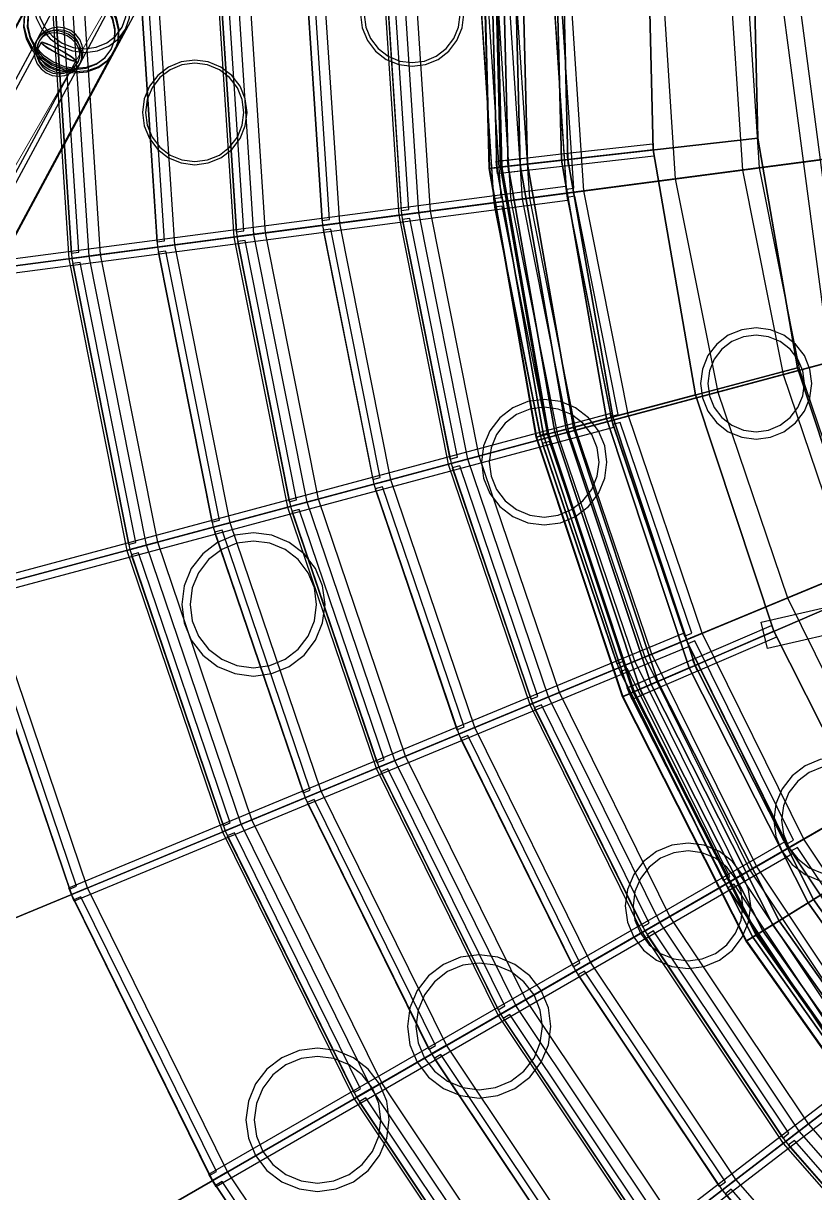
# Model space of a CAD drawing. Header units: millimetres. Extents: x -52000 to 54854, y -52000 to 53750.
# Drawn here: x -23800 to -15611, y -12737 to -635 of the extents above; entities that cross this region are included whole.
import ezdxf

# ---------------------------------------------------------------- set-up
doc = ezdxf.new("R2010")
doc.units = ezdxf.units.MM
for name, color, linetype, lineweight in [('D-BMK-AXIS', 7, 'Continuous', 13), ('D-STR-DECK', 7, 'Continuous', 25), ('D-STR-STRC', 7, 'Continuous', 25)]:
    doc.layers.add(name, color=color, linetype=linetype, lineweight=lineweight)

msp = doc.modelspace()

# ---------------------------------------------------------------- linework, layer by layer
at = {"layer": 'D-BMK-AXIS'}
msp.add_lwpolyline([(0, 39259.8), (-34000, -19629.9), (34000, -19629.9)], close=True, dxfattribs=at)
at = {"layer": 'D-STR-DECK'}
for points in [[(-18931.1, 678), (-19051, 682.3), (-18979.7, -2136.5), (-18860.5, -2123.1)], [(-19051, 682.3), (-18971.5, 679.5), (-18900.6, -2127.6), (-18979.7, -2136.5)], [(-18971.5, 679.5), (-19047.9, 682.2), (-18976.7, -2136.1), (-18900.6, -2127.6)], [(-19047.9, 682.2), (-18728.2, 670.8), (-18658.7, -2100.3), (-18976.7, -2136.1)], [(-18651.7, 668), (-18971.5, 679.5), (-18900.6, -2127.6), (-18582.6, -2091.8)], [(-18971.5, 679.5), (-18851.5, 675.2), (-18781.4, -2114.2), (-18900.6, -2127.6)], [(-18851.5, 675.2), (-18931.1, 678), (-18860.5, -2123.1), (-18781.4, -2114.2)], [(-18297.8, 655.3), (-18917.4, 677.5), (-18846.8, -2121.5), (-18230.7, -2052.2)], [(-18917.4, 677.5), (-18851.5, 675.2), (-18781.4, -2114.2), (-18846.8, -2121.5)], [(-18851.5, 675.2), (-18231.9, 653), (-18165.3, -2044.8), (-18781.4, -2114.2)], [(-18728.2, 670.8), (-18651.7, 668), (-18582.6, -2091.8), (-18658.7, -2100.3)], [(-16253.2, 582.1), (-18651.7, 668), (-18582.6, -2091.8), (-16197.7, -1823.3)], [(-18651.7, 668), (-18651.7, 668), (-18582.6, -2091.8), (-18582.6, -2091.8)], [(-18231.9, 653), (-18297.8, 655.3), (-18230.7, -2052.2), (-18165.3, -2044.8)], [(-18231.9, 653), (-17344.5, 621.2), (-17282.8, -1945.5), (-18165.3, -2044.8)], [(-18231.9, 653), (-18231.9, 653), (-18165.3, -2044.8), (-18165.3, -2044.8)], [(-17344.5, 621.2), (-17344.5, 621.2), (-17282.8, -1945.5), (-17282.8, -1945.5)], [(-16253.2, 582.1), (-16253.2, 582.1), (-16197.7, -1823.3), (-16197.7, -1823.3)], [(-6000, 0), (-28900, 0), (-28652.8, -3772.2), (-5948.7, -783.2)], [(-23200, 0), (-23530, 0), (-23328.7, -3071.3), (-23001.5, -3028.2)], [(-6000, 0), (-23500, 0), (-23299, -3067.4), (-5948.7, -783.2)], [(-23320, 0), (-23500, 0), (-23299, -3067.4), (-23120.5, -3043.9)], [(-22424.7, 0), (-22604.7, 0), (-22411.4, -2950.5), (-22232.9, -2927)], [(-21478.4, 0), (-21808.4, 0), (-21621.8, -2846.6), (-21294.6, -2803.5)], [(-6000, 0), (-21778.4, 0), (-21592, -2842.6), (-5948.7, -783.2)], [(-21598.4, 0), (-21778.4, 0), (-21592, -2842.6), (-21413.6, -2819.2)], [(-20703.1, 0), (-20883.1, 0), (-20704.5, -2725.8), (-20526, -2702.3)], [(-19756.7, 0), (-20086.7, 0), (-19914.9, -2621.8), (-19587.7, -2578.8)], [(-6000, 0), (-20056.7, 0), (-19885.1, -2617.9), (-5948.7, -783.2)], [(-19876.7, 0), (-20056.7, 0), (-19885.1, -2617.9), (-19706.7, -2594.4)], [(-18912.6, 0), (-19092.6, 0), (-18929.3, -2492.1), (-18750.8, -2468.6)], [(-18720, 0), (-18800, 0), (-18639.2, -2453.9), (-18559.8, -2443.5)], [(-5000, 0), (-18800, 0), (-18639.2, -2453.9), (-4957.2, -652.6)], [(-18155.1, 0), (-18335.1, 0), (-18178.2, -2393.2), (-17999.8, -2369.7)], [(-5000, 0), (-17200, 0), (-17052.9, -2245.1), (-4957.2, -652.6)], [(-16320, 0), (-16500, 0), (-16358.8, -2153.7), (-16180.4, -2130.2)], [(-15820, 0), (-16000, 0), (-15454.8, -4141.1), (-15280.9, -4094.5)], [(-6000, 0), (-16000, 0), (-15454.8, -4141.1), (-5795.6, -1552.9)], [(-23419.9, -55.2), (-23499.9, -55.4), (-23306.1, -3012.5), (-23226.8, -3002.2)], [(-22524.7, -53.1), (-22604.7, -53.3), (-22418.3, -2897.7), (-22338.9, -2887.4)], [(-21698.3, -51.1), (-21778.3, -51.3), (-21598.7, -2791.8), (-21519.3, -2781.5)], [(-20803.1, -49), (-20883.1, -49.2), (-20710.8, -2677), (-20631.5, -2666.7)], [(-19976.7, -47.1), (-20056.7, -47.3), (-19891.2, -2571.1), (-19811.9, -2560.8)], [(-19012.6, -44.8), (-19092.6, -45), (-18935.1, -2447.5), (-18855.7, -2437.2)], [(-18255, -43), (-18335, -43.2), (-18183.8, -2350.4), (-18104.5, -2340.1)], [(-4957.2, -652.6), (-18639.2, -2453.9), (-18159.4, -4865.8), (-4829.6, -1294.1)], [(-4957.2, -652.6), (-17052.9, -2245.1), (-16613.9, -4451.7), (-4829.6, -1294.1)], [(-5948.7, -783.2), (-28652.8, -3772.2), (-27915.3, -7479.9), (-5795.6, -1552.9)], [(-5948.7, -783.2), (-23299, -3067.4), (-22699.3, -6082.2), (-5795.6, -1552.9)], [(-5948.7, -783.2), (-21592, -2842.6), (-21036.3, -5636.7), (-5795.6, -1552.9)], [(-5948.7, -783.2), (-19885.1, -2617.9), (-19373.3, -5191.1), (-5795.6, -1552.9)], [(-4829.6, -1294.1), (-18159.4, -4865.8), (-17368.9, -7194.4), (-4619.4, -1913.4)], [(-4829.6, -1294.1), (-16613.9, -4451.7), (-15890.7, -6582.2), (-4619.4, -1913.4)], [(-5795.6, -1552.9), (-27915.3, -7479.9), (-26700.1, -11059.6), (-5543.3, -2296.1)], [(-5795.6, -1552.9), (-22699.3, -6082.2), (-21711.2, -8993.1), (-5543.3, -2296.1)], [(-5795.6, -1552.9), (-21036.3, -5636.7), (-20120.6, -8334.2), (-5543.3, -2296.1)], [(-5795.6, -1552.9), (-19373.3, -5191.1), (-18530, -7675.4), (-5543.3, -2296.1)], [(-16197.7, -1823.3), (-18582.6, -2091.8), (-18582.6, -2091.8), (-16197.7, -1823.3)], [(-16197.7, -1823.3), (-18582.6, -2091.8), (-18582.6, -2091.8), (-16197.7, -1823.3)], [(-16197.7, -1823.3), (-18582.6, -2091.8), (-18106.7, -4816.6), (-15787.3, -4199.6)], [(-18172.5, -1980.2), (-17290.1, -1880.9), (-17275.6, -2010.1), (-18158, -2109.4)], [(-4619.4, -1913.4), (-17368.9, -7194.4), (-16281.3, -9400), (-4330.1, -2500)], [(-16197.7, -1823.3), (-16197.7, -1823.3), (-15787.3, -4199.6), (-15787.3, -4199.6)], [(-4619.4, -1913.4), (-15890.7, -6582.2), (-14895.6, -8600), (-4330.1, -2500)], [(-18575.4, -2156.4), (-18893.4, -2192.2), (-18907.9, -2063), (-18589.9, -2027.2)], [(-18907.9, -2063), (-18788.7, -2049.6), (-18774.1, -2178.7), (-18893.4, -2192.2)], [(-18781.4, -2114.2), (-18165.3, -2044.8), (-18230.7, -2052.2), (-18846.8, -2121.5)], [(-18781.4, -2114.2), (-18165.3, -2044.8), (-18230.7, -2052.2), (-18846.8, -2121.5)], [(-18230.7, -2052.2), (-18846.8, -2121.5), (-18363.6, -4884.9), (-17764.5, -4725.5)], [(-18788.7, -2049.6), (-18172.5, -1980.2), (-18158, -2109.4), (-18774.1, -2178.7)], [(-18781.4, -2114.2), (-18165.3, -2044.8), (-17700.8, -4708.6), (-18300, -4868)], [(-18165.3, -2044.8), (-18230.7, -2052.2), (-17764.5, -4725.5), (-17700.8, -4708.6)], [(-18165.3, -2044.8), (-17282.8, -1945.5), (-17282.8, -1945.5), (-18165.3, -2044.8)], [(-18165.3, -2044.8), (-17282.8, -1945.5), (-17282.8, -1945.5), (-18165.3, -2044.8)], [(-18165.3, -2044.8), (-17282.8, -1945.5), (-16842.6, -4480.3), (-17700.8, -4708.6)], [(-18165.3, -2044.8), (-18165.3, -2044.8), (-17700.8, -4708.6), (-17700.8, -4708.6)], [(-17282.8, -1945.5), (-17282.8, -1945.5), (-16842.6, -4480.3), (-16842.6, -4480.3)], [(-18900.6, -2127.6), (-18781.4, -2114.2), (-18860.5, -2123.1), (-18979.7, -2136.5)], [(-18900.6, -2127.6), (-18781.4, -2114.2), (-18860.5, -2123.1), (-18979.7, -2136.5)], [(-18860.5, -2123.1), (-18979.7, -2136.5), (-18492.8, -4919.3), (-18376.9, -4888.4)], [(-18979.7, -2136.5), (-18900.6, -2127.6), (-18415.9, -4898.8), (-18492.8, -4919.3)], [(-18582.6, -2091.8), (-18900.6, -2127.6), (-18976.7, -2136.1), (-18658.7, -2100.3)], [(-18582.6, -2091.8), (-18900.6, -2127.6), (-18976.7, -2136.1), (-18658.7, -2100.3)], [(-18976.7, -2136.1), (-18658.7, -2100.3), (-18180.6, -4836.2), (-18489.9, -4918.5)], [(-18900.6, -2127.6), (-18976.7, -2136.1), (-18489.9, -4918.5), (-18415.9, -4898.8)], [(-18582.6, -2091.8), (-18900.6, -2127.6), (-18415.9, -4898.8), (-18106.7, -4816.6)], [(-18900.6, -2127.6), (-18781.4, -2114.2), (-18300, -4868), (-18415.9, -4898.8)], [(-18781.4, -2114.2), (-18860.5, -2123.1), (-18376.9, -4888.4), (-18300, -4868)], [(-18846.8, -2121.5), (-18781.4, -2114.2), (-18300, -4868), (-18363.6, -4884.9)], [(-18658.7, -2100.3), (-18582.6, -2091.8), (-18106.7, -4816.6), (-18180.6, -4836.2)], [(-18582.6, -2091.8), (-18582.6, -2091.8), (-18106.7, -4816.6), (-18106.7, -4816.6)], [(-16180.4, -2130.2), (-16358.8, -2153.7), (-15937.8, -4270.5), (-15763.9, -4223.9)], [(-5543.3, -2296.1), (-26700.1, -11059.6), (-25028.1, -14450), (-5196.2, -3000)], [(-5543.3, -2296.1), (-21711.2, -8993.1), (-20351.6, -11750), (-5196.2, -3000)], [(-5543.3, -2296.1), (-20120.6, -8334.2), (-18860.6, -10889.2), (-5196.2, -3000)], [(-5543.3, -2296.1), (-18530, -7675.4), (-17369.6, -10028.4), (-5196.2, -3000)], [(-18168.4, -2467.6), (-24996.1, -3366.4), (-25015.7, -3217.7), (-18188, -2318.9)], [(-17999.8, -2369.7), (-18178.2, -2393.2), (-17710.3, -4745.5), (-17536.5, -4698.9)], [(-18750.8, -2468.6), (-18929.3, -2492.1), (-18442, -4941.5), (-18268.2, -4894.9)], [(-18844.1, -2526.1), (-18923.3, -2536.7), (-18453.6, -4898.1), (-18376.3, -4877.5)], [(-18559.8, -2443.5), (-18639.2, -2453.9), (-18159.4, -4865.8), (-18082.1, -4845.1)], [(-18093.2, -2425.4), (-18172.5, -2436), (-17721.5, -4703.7), (-17644.1, -4683.2)], [(-4330.1, -2500), (-16281.3, -9400), (-14915, -11444.7), (-3966.8, -3043.8)], [(-19587.7, -2578.8), (-19914.9, -2621.8), (-19402.3, -5198.8), (-19083.5, -5113.4)], [(-19706.7, -2594.4), (-19885.1, -2617.9), (-19373.3, -5191.1), (-19199.4, -5144.5)], [(-19799.6, -2654.1), (-19878.9, -2664.8), (-19385.5, -5145.4), (-19308.2, -5124.9)], [(-20526, -2702.3), (-20704.5, -2725.8), (-20171.5, -5404.9), (-19997.7, -5358.4)], [(-20618.7, -2763.9), (-20698, -2774.6), (-20184.2, -5357.4), (-20106.9, -5336.9)], [(-21294.6, -2803.5), (-21621.8, -2846.6), (-21065.3, -5644.4), (-20746.5, -5559)], [(-21413.6, -2819.2), (-21592, -2842.6), (-21036.3, -5636.7), (-20862.4, -5590.1)], [(-21506, -2882.9), (-21585.3, -2893.5), (-21049.5, -5587.1), (-20972.2, -5566.6)], [(-5196.2, -3000), (-25028.1, -14450), (-22927.9, -17593.2), (-4760.1, -3652.6)], [(-22232.9, -2927), (-22411.4, -2950.5), (-21834.5, -5850.5), (-21660.6, -5804)], [(-22325.1, -2992.7), (-22404.3, -3003.3), (-21848.2, -5799.1), (-21770.9, -5778.6)], [(-5196.2, -3000), (-20351.6, -11750), (-18643.8, -14305.9), (-4760.1, -3652.6)], [(-5196.2, -3000), (-18860.6, -10889.2), (-17277.9, -13257.8), (-4760.1, -3652.6)], [(-5196.2, -3000), (-17369.6, -10028.4), (-15912.1, -12209.8), (-4760.1, -3652.6)], [(-23001.5, -3028.2), (-23328.7, -3071.3), (-22728.2, -6090), (-22409.5, -6004.6)], [(-23120.5, -3043.9), (-23299, -3067.4), (-22699.3, -6082.2), (-22525.4, -6035.7)], [(-23212.4, -3111.6), (-23291.7, -3122.3), (-22713.5, -6028.7), (-22636.2, -6008.2)], [(-4760.1, -3652.6), (-22927.9, -17593.2), (-20435.4, -20435.4), (-4242.6, -4242.6)], [(-4760.1, -3652.6), (-18643.8, -14305.9), (-16617, -16617), (-4242.6, -4242.6)], [(-4760.1, -3652.6), (-17277.9, -13257.8), (-15399.6, -15399.6), (-4242.6, -4242.6)], [(-4760.1, -3652.6), (-15912.1, -12209.8), (-14182.2, -14182.2), (-4242.6, -4242.6)], [(-15787.3, -4199.6), (-18106.7, -4816.6), (-18106.7, -4816.6), (-15787.3, -4199.6)], [(-15787.3, -4199.6), (-18106.7, -4816.6), (-18106.7, -4816.6), (-15787.3, -4199.6)], [(-15787.3, -4199.6), (-18106.7, -4816.6), (-17232.7, -7446.5), (-15029.5, -6494.5)], [(-15763.9, -4223.9), (-15937.8, -4270.5), (-15244, -6314.3), (-15077.7, -6245.4)], [(-15787.3, -4199.6), (-15787.3, -4199.6), (-15029.5, -6494.5), (-15029.5, -6494.5)], [(-17700.8, -4708.6), (-16842.6, -4480.3), (-16842.6, -4480.3), (-17700.8, -4708.6)], [(-17700.8, -4708.6), (-16842.6, -4480.3), (-16842.6, -4480.3), (-17700.8, -4708.6)], [(-17700.8, -4708.6), (-16842.6, -4480.3), (-16032, -6927.7), (-16847.1, -7279.9)], [(-16842.6, -4480.3), (-16842.6, -4480.3), (-16032, -6927.7), (-16032, -6927.7)], [(-17690.9, -4817.9), (-24342.8, -6600.3), (-24381.6, -6455.4), (-17729.7, -4673)], [(-18300, -4868), (-17700.8, -4708.6), (-17764.5, -4725.5), (-18363.6, -4884.9)], [(-18300, -4868), (-17700.8, -4708.6), (-17764.5, -4725.5), (-18363.6, -4884.9)], [(-18300, -4868), (-17700.8, -4708.6), (-16847.1, -7279.9), (-17416.2, -7525.9)], [(-17700.8, -4708.6), (-17764.5, -4725.5), (-16907.6, -7306.1), (-16847.1, -7279.9)], [(-17536.5, -4698.9), (-17710.3, -4745.5), (-16939.4, -7016.5), (-16773.1, -6947.7)], [(-17700.8, -4708.6), (-17700.8, -4708.6), (-16847.1, -7279.9), (-16847.1, -7279.9)], [(-18106.7, -4816.6), (-18415.9, -4898.8), (-18489.9, -4918.5), (-18180.6, -4836.2)], [(-18106.7, -4816.6), (-18415.9, -4898.8), (-18489.9, -4918.5), (-18180.6, -4836.2)], [(-18489.9, -4918.5), (-18180.6, -4836.2), (-17302.9, -7476.9), (-17596.6, -7603.8)], [(-18106.7, -4816.6), (-18415.9, -4898.8), (-17526.4, -7573.5), (-17232.7, -7446.5)], [(-17764.5, -4725.5), (-18363.6, -4884.9), (-17476.7, -7552), (-16907.6, -7306.1)], [(-18180.6, -4836.2), (-18106.7, -4816.6), (-17232.7, -7446.5), (-17302.9, -7476.9)], [(-18106.7, -4816.6), (-18106.7, -4816.6), (-17232.7, -7446.5), (-17232.7, -7446.5)], [(-17621.9, -4766.3), (-17699.1, -4787.2), (-16955.9, -6976.6), (-16881.9, -6946.2)], [(-18415.9, -4898.8), (-18300, -4868), (-18376.9, -4888.4), (-18492.8, -4919.3)], [(-18415.9, -4898.8), (-18300, -4868), (-18376.9, -4888.4), (-18492.8, -4919.3)], [(-18376.9, -4888.4), (-18492.8, -4919.3), (-17599.4, -7605), (-17489.3, -7557.4)], [(-18492.8, -4919.3), (-18415.9, -4898.8), (-17526.4, -7573.5), (-17599.4, -7605)], [(-18415.9, -4898.8), (-18489.9, -4918.5), (-17596.6, -7603.8), (-17526.4, -7573.5)], [(-18268.2, -4894.9), (-18442, -4941.5), (-17639.3, -7306.4), (-17473, -7237.5)], [(-18415.9, -4898.8), (-18300, -4868), (-17416.2, -7525.9), (-17526.4, -7573.5)], [(-18300, -4868), (-18376.9, -4888.4), (-17489.3, -7557.4), (-17416.2, -7525.9)], [(-18363.6, -4884.9), (-18300, -4868), (-17416.2, -7525.9), (-17476.7, -7552)], [(-18082.1, -4845.1), (-18159.4, -4865.8), (-17368.9, -7194.4), (-17295, -7163.8)], [(-18353.1, -4964.1), (-18430.3, -4985), (-17656.4, -7264.8), (-17582.5, -7234.4)], [(-19083.5, -5113.4), (-19402.3, -5198.8), (-18557.7, -7686.9), (-18252.8, -7560.6)], [(-19199.4, -5144.5), (-19373.3, -5191.1), (-18530, -7675.4), (-18363.7, -7606.5)], [(-19283.8, -5215.8), (-19361, -5236.7), (-18548, -7631.7), (-18474, -7601.3)], [(-9360, -5558.6), (-16099.7, -7107), (-16162.4, -6834.1), (-9422.7, -5285.7)], [(-19997.7, -5358.4), (-20171.5, -5404.9), (-19293.5, -7991.6), (-19127.2, -7922.7)], [(-20081.5, -5431.6), (-20158.7, -5452.5), (-19312.3, -7946.1), (-19238.3, -7915.7)], [(-20746.5, -5559), (-21065.3, -5644.4), (-20148.3, -8345.7), (-19843.4, -8219.4)], [(-20862.4, -5590.1), (-21036.3, -5636.7), (-20120.6, -8334.2), (-19954.3, -8265.3)], [(-20945.7, -5665.3), (-21022.9, -5686.2), (-20140.2, -8286.8), (-20066.2, -8256.3)], [(-21660.6, -5804), (-21834.5, -5850.5), (-20884.1, -8650.5), (-20717.8, -8581.6)], [(-21743.4, -5881.1), (-21820.7, -5902), (-20904.4, -8601.2), (-20830.4, -8570.8)], [(-22409.5, -6004.6), (-22728.2, -6090), (-21738.9, -9004.5), (-21434, -8878.3)], [(-22525.4, -6035.7), (-22699.3, -6082.2), (-21711.2, -8993.1), (-21544.9, -8924.2)], [(-22607.6, -6114.8), (-22684.9, -6135.7), (-21732.3, -8941.9), (-21658.3, -8911.4)], [(-24188.4, -6481.3), (-24362.2, -6527.8), (-23301.8, -9651.9), (-23135.5, -9583)], [(-15029.5, -6494.5), (-17232.7, -7446.5), (-17232.7, -7446.5), (-15029.5, -6494.5)], [(-15029.5, -6494.5), (-17232.7, -7446.5), (-17232.7, -7446.5), (-15029.5, -6494.5)], [(-15029.5, -6494.5), (-17232.7, -7446.5), (-15978.1, -9923.8), (-13939.4, -8657.5)], [(-24269.6, -6564.3), (-24346.8, -6585.2), (-23324.4, -9597), (-23250.4, -9566.5)], [(-16872.9, -7220.3), (-16057.7, -6868), (-16006.2, -6987.4), (-16821.3, -7339.6)], [(-16910.7, -7085.8), (-23273.1, -9721.2), (-23330.5, -9582.6), (-16968.1, -6947.2)], [(-16773.1, -6947.7), (-16939.4, -7016.5), (-15878.7, -9167.5), (-15722.8, -9077.5)], [(-16847.1, -7279.9), (-16032, -6927.7), (-16032, -6927.7), (-16847.1, -7279.9)], [(-16847.1, -7279.9), (-16032, -6927.7), (-16032, -6927.7), (-16847.1, -7279.9)], [(-16847.1, -7279.9), (-16032, -6927.7), (-14867, -9233.7), (-15621.3, -9702.2)], [(-16032, -6927.7), (-16032, -6927.7), (-14867, -9233.7), (-14867, -9233.7)], [(-16849, -7025.6), (-16922.8, -7056.4), (-15900.2, -9130.1), (-15830.8, -9090.3)], [(-17473, -7237.5), (-17639.3, -7306.4), (-16534.7, -9546.3), (-16378.8, -9456.3)], [(-17442, -7466.2), (-16872.9, -7220.3), (-16821.3, -7339.6), (-17390.5, -7585.5)], [(-17295, -7163.8), (-17368.9, -7194.4), (-16281.3, -9400), (-16212, -9360)], [(-17548.2, -7317.2), (-17622, -7348), (-16557.1, -9507.3), (-16487.8, -9467.5)], [(-17416.2, -7525.9), (-16847.1, -7279.9), (-16907.6, -7306.1), (-17476.7, -7552)], [(-17416.2, -7525.9), (-16847.1, -7279.9), (-16907.6, -7306.1), (-17476.7, -7552)], [(-16907.6, -7306.1), (-17476.7, -7552), (-16204, -10064.1), (-15677.3, -9736.9)], [(-17416.2, -7525.9), (-16847.1, -7279.9), (-15621.3, -9702.2), (-16148, -10029.3)], [(-16847.1, -7279.9), (-16907.6, -7306.1), (-15677.3, -9736.9), (-15621.3, -9702.2)], [(-16847.1, -7279.9), (-16847.1, -7279.9), (-15621.3, -9702.2), (-15621.3, -9702.2)], [(-17232.7, -7446.5), (-17526.4, -7573.5), (-17596.6, -7603.8), (-17302.9, -7476.9)], [(-17232.7, -7446.5), (-17526.4, -7573.5), (-17596.6, -7603.8), (-17302.9, -7476.9)], [(-17596.6, -7603.8), (-17302.9, -7476.9), (-16043.1, -9964.2), (-16315, -10133)], [(-17206.9, -7506.2), (-17500.6, -7633.1), (-17552.2, -7513.8), (-17258.4, -7386.9)], [(-17552.2, -7513.8), (-17442, -7466.2), (-17390.5, -7585.5), (-17500.6, -7633.1)], [(-17232.7, -7446.5), (-17526.4, -7573.5), (-16250, -10092.6), (-15978.1, -9923.8)], [(-17302.9, -7476.9), (-17232.7, -7446.5), (-15978.1, -9923.8), (-16043.1, -9964.2)], [(-17232.7, -7446.5), (-17232.7, -7446.5), (-15978.1, -9923.8), (-15978.1, -9923.8)], [(-18252.8, -7560.6), (-18557.7, -7686.9), (-17395.6, -10043.4), (-17109.8, -9878.4)], [(-18363.7, -7606.5), (-18530, -7675.4), (-17369.6, -10028.4), (-17213.7, -9938.4)], [(-17526.4, -7573.5), (-17416.2, -7525.9), (-17489.3, -7557.4), (-17599.4, -7605)], [(-17526.4, -7573.5), (-17416.2, -7525.9), (-17489.3, -7557.4), (-17599.4, -7605)], [(-17489.3, -7557.4), (-17599.4, -7605), (-16317.6, -10134.6), (-16215.6, -10071.3)], [(-17599.4, -7605), (-17526.4, -7573.5), (-16250, -10092.6), (-16317.6, -10134.6)], [(-17526.4, -7573.5), (-17596.6, -7603.8), (-16315, -10133), (-16250, -10092.6)], [(-17526.4, -7573.5), (-17416.2, -7525.9), (-16148, -10029.3), (-16250, -10092.6)], [(-17416.2, -7525.9), (-17489.3, -7557.4), (-16215.6, -10071.3), (-16148, -10029.3)], [(-17476.7, -7552), (-17416.2, -7525.9), (-16148, -10029.3), (-16204, -10064.1)], [(-18438, -7688.2), (-18511.9, -7719), (-17393.2, -9987.4), (-17323.8, -9947.6)], [(-19127.2, -7922.7), (-19293.5, -7991.6), (-18085.3, -10441.6), (-17929.4, -10351.6)], [(-19200.8, -8006.3), (-19274.6, -8037.1), (-18109.9, -10398.9), (-18040.5, -10359.1)], [(-19843.4, -8219.4), (-20148.3, -8345.7), (-18886.6, -10904.2), (-18600.8, -10739.2)], [(-19954.3, -8265.3), (-20120.6, -8334.2), (-18860.6, -10889.2), (-18704.7, -10799.2)], [(-20027.1, -8350.8), (-20100.9, -8381.6), (-18886.2, -10844.7), (-18816.8, -10804.9)], [(-20717.8, -8581.6), (-20884.1, -8650.5), (-19576.3, -11302.4), (-19420.4, -11212.4)], [(-20789.8, -8668.9), (-20863.6, -8699.6), (-19602.9, -11256.2), (-19533.5, -11216.4)], [(-13939.4, -8657.5), (-15978.1, -9923.8), (-15978.1, -9923.8), (-13939.4, -8657.5)], [(-13939.4, -8657.5), (-15978.1, -9923.8), (-15978.1, -9923.8), (-13939.4, -8657.5)], [(-13939.4, -8657.5), (-15978.1, -9923.8), (-14369.1, -12193.5), (-12539.2, -10640.6)], [(-21434, -8878.3), (-21738.9, -9004.5), (-20377.6, -11765), (-20091.8, -11600)], [(-21544.9, -8924.2), (-21711.2, -8993.1), (-20351.6, -11750), (-20195.7, -11660)], [(-21616.1, -9013.4), (-21689.9, -9044.2), (-20379.2, -11702), (-20309.8, -11662.2)], [(-15841.2, -9232.5), (-21805.1, -12675.8), (-21880.1, -12545.9), (-15916.2, -9102.6)], [(-15722.8, -9077.5), (-15878.7, -9167.5), (-14546.2, -11161.7), (-14403.4, -11052.1)], [(-15787.8, -9164.8), (-15857, -9204.9), (-14572.5, -11127.4), (-14508.9, -11078.8)], [(-15621.3, -9702.2), (-14867, -9233.7), (-14867, -9233.7), (-15621.3, -9702.2)], [(-15621.3, -9702.2), (-14867, -9233.7), (-14867, -9233.7), (-15621.3, -9702.2)], [(-15621.3, -9702.2), (-14867, -9233.7), (-13371.8, -11347.1), (-14048.9, -11921.7)], [(-16212, -9360), (-16281.3, -9400), (-14915, -11444.7), (-14851.6, -11396)], [(-16378.8, -9456.3), (-16534.7, -9546.3), (-15147.2, -11622.8), (-15004.4, -11513.3)], [(-16443, -9545.1), (-16512.1, -9585.2), (-15174.5, -11587.1), (-15110.9, -11538.6)], [(-23135.5, -9583), (-23301.8, -9651.9), (-21842.6, -12610.8), (-21686.7, -12520.8)], [(-23205.1, -9676), (-23278.9, -9706.8), (-21872.2, -12559.3), (-21802.9, -12519.5)], [(-16148, -10029.3), (-15621.3, -9702.2), (-15677.3, -9736.9), (-16204, -10064.1)], [(-16148, -10029.3), (-15621.3, -9702.2), (-15677.3, -9736.9), (-16204, -10064.1)], [(-15677.3, -9736.9), (-16204, -10064.1), (-14571.8, -12365.5), (-14099.1, -11964.3)], [(-16148, -10029.3), (-15621.3, -9702.2), (-14048.9, -11921.7), (-14521.6, -12322.9)], [(-15621.3, -9702.2), (-15677.3, -9736.9), (-14099.1, -11964.3), (-14048.9, -11921.7)], [(-15621.3, -9702.2), (-15621.3, -9702.2), (-14048.9, -11921.7), (-14048.9, -11921.7)], [(-17109.8, -9878.4), (-17395.6, -10043.4), (-15935.9, -12228), (-15674.1, -12027.1)], [(-17213.7, -9938.4), (-17369.6, -10028.4), (-15912.1, -12209.8), (-15769.3, -12100.2)], [(-17276.8, -10029.1), (-17346, -10069.3), (-15940.8, -12172.2), (-15877.2, -12123.7)], [(-16250, -10092.6), (-16148, -10029.3), (-16215.6, -10071.3), (-16317.6, -10134.6)], [(-16250, -10092.6), (-16148, -10029.3), (-16215.6, -10071.3), (-16317.6, -10134.6)], [(-15978.1, -9923.8), (-16250, -10092.6), (-16315, -10133), (-16043.1, -9964.2)], [(-15978.1, -9923.8), (-16250, -10092.6), (-16315, -10133), (-16043.1, -9964.2)], [(-16315, -10133), (-16043.1, -9964.2), (-14427.4, -12243), (-14671.4, -12450)], [(-15978.1, -9923.8), (-16250, -10092.6), (-14613.1, -12400.5), (-14369.1, -12193.5)], [(-16250, -10092.6), (-16148, -10029.3), (-14521.6, -12322.9), (-14613.1, -12400.5)], [(-16148, -10029.3), (-16215.6, -10071.3), (-14582.3, -12374.3), (-14521.6, -12322.9)], [(-16204, -10064.1), (-16148, -10029.3), (-14521.6, -12322.9), (-14571.8, -12365.5)], [(-16043.1, -9964.2), (-15978.1, -9923.8), (-14369.1, -12193.5), (-14427.4, -12243)], [(-15978.1, -9923.8), (-15978.1, -9923.8), (-14369.1, -12193.5), (-14369.1, -12193.5)], [(-16215.6, -10071.3), (-16317.6, -10134.6), (-14673.8, -12452), (-14582.3, -12374.3)], [(-16317.6, -10134.6), (-16250, -10092.6), (-14613.1, -12400.5), (-14673.8, -12452)], [(-16250, -10092.6), (-16315, -10133), (-14671.4, -12450), (-14613.1, -12400.5)], [(-17929.4, -10351.6), (-18085.3, -10441.6), (-16567.7, -12712.8), (-16424.9, -12603.3)], [(-17991.5, -10444), (-18060.7, -10484.1), (-16597.6, -12673.8), (-16534, -12625.2)], [(-18600.8, -10739.2), (-18886.6, -10904.2), (-17301.7, -13276.1), (-17039.9, -13075.2)], [(-18704.7, -10799.2), (-18860.6, -10889.2), (-17277.9, -13257.8), (-17135.1, -13148.2)], [(-18765.7, -10893.4), (-18834.9, -10933.6), (-17309.1, -13217.1), (-17245.5, -13168.5)], [(-14500.5, -11221.2), (-19964, -15413.5), (-20055.3, -15294.5), (-14591.9, -11102.2)], [(-19420.4, -11212.4), (-19576.3, -11302.4), (-17933.6, -13760.9), (-17790.7, -13651.3)], [(-19480.4, -11308.3), (-19549.6, -11348.5), (-17965.9, -13718.6), (-17902.3, -13670.1)], [(-20091.8, -11600), (-20377.6, -11765), (-18667.6, -14324.2), (-18405.8, -14123.3)], [(-20195.7, -11660), (-20351.6, -11750), (-18643.8, -14305.9), (-18501, -14196.3)], [(-20254.7, -11757.8), (-20323.9, -11797.9), (-18677.5, -14261.9), (-18613.9, -14213.4)], [(-15674.1, -12027.1), (-15935.9, -12228), (-14203.5, -14203.5), (-13970.1, -13970.1)], [(-15769.3, -12100.2), (-15912.1, -12209.8), (-14182.2, -14182.2), (-14055, -14055)], [(-15819.9, -12198.4), (-15883.3, -12247.2), (-14215.6, -14148.8), (-14158.9, -14092.4)], [(-21686.7, -12520.8), (-21842.6, -12610.8), (-20009.7, -15354), (-19866.9, -15244.4)], [(-21743.6, -12622.1), (-21812.8, -12662.2), (-20045.8, -15306.8), (-19982.2, -15258.2)], [(-16424.9, -12603.3), (-16567.7, -12712.8), (-14766.6, -14766.6), (-14639.3, -14639.3)], [(-16474.3, -12703), (-16537.7, -12751.8), (-14801.3, -14731.8), (-14744.6, -14675.3)]]:
    msp.add_lwpolyline(points, close=True, dxfattribs=at)
at = {"layer": 'D-STR-STRC'}
for points in [[(-23791.3, -554.3), (-23798.2, -674.2), (-23771.5, -794.8), (-23712.8, -907.8), (-23626.3, -1005.6), (-23517.8, -1081.4), (-23394.7, -1130.2), (-23265.5, -1148.6), (-23138.9, -1135.3), (-23023.5, -1091.3), (-22927.2, -1019.5), (-22856.6, -924.9), (-19793.6, 4765.5)], [(-23145.4, 164.6), (-23656.4, -801.5), (-23681.8, -862.5), (-23690.4, -928), (-23681.8, -993.5), (-23656.4, -1054.7), (-23616.1, -1107.2), (-23563.5, -1147.7), (-23502.3, -1173.2), (-23436.6, -1182), (-23370.9, -1173.6), (-23309.7, -1148.5), (-23257.2, -1108.4), (-23216.9, -1056.1), (-22705.8, -90.1)], [(-23638.4, -212.8), (-25856.5, -4339.3), (-25899.6, -4455.9), (-25909.2, -4581), (-25884.7, -4706), (-25827.9, -4822.4), (-25742.4, -4922.2), (-25634.3, -4998.8), (-25510.8, -5046.7), (-25380.4, -5062.9), (-25252, -5046.1), (-25134.2, -4997.6), (-25035.2, -4920.6), (-24961.6, -4820.3), (-22743.5, -693.9), (-22700.4, -577.3)], [(-23751.2, -443.3), (-27406.2, -7233.4), (-27444, -7340.1), (-27448.8, -7456), (-27420.1, -7573.1), (-27360, -7683.5), (-27272.6, -7779.6), (-27163.8, -7854.9), (-27041.1, -7904.2), (-26912.7, -7924.3), (-26787.5, -7913.6), (-26674, -7873.1), (-26579.9, -7805.3), (-26511.6, -7715), (-22856.6, -924.9), (-22818.8, -818.1), (-22814.1, -702.2), (-22842.7, -585.1)], [(-27556.9, -9114.2), (-23212.8, -1049.4), (-23195, -998), (-23193.6, -942), (-23208.8, -885.1), (-23239.5, -831.1), (-23283.6, -783.9), (-23338.2, -746.5), (-23399.4, -721.5), (-23463.1, -710.7), (-23525.1, -714.7), (-23581, -733.4), (-23627, -765.3), (-23660, -808.5), (-28004.1, -8873.3)], [(-24959.7, -4175.4), (-23257.9, -1025.4), (-23261.2, -1017), (-23276.5, -1002.6), (-23302.7, -983.2), (-23338.1, -960.1), (-23380.1, -934.8), (-23426.1, -909.2), (-23472.7, -884.8), (-23516.9, -863.5), (-23555.6, -846.6), (-23586.2, -835.3), (-23606.6, -830.4), (-23615.4, -832.2), (-25317.3, -3982.2)]]:
    msp.add_lwpolyline(points, dxfattribs=at)
for points in [[(-22743.5, -693.9), (-22700.4, -577.3), (-22690.8, -452.2), (-22715.3, -327.2), (-22772.1, -210.8), (-22857.6, -110.9), (-22965.7, -34.4), (-23089.2, 13.6), (-23219.6, 29.7), (-23348.1, 13), (-23465.8, -35.6), (-23564.8, -112.6), (-23638.4, -212.8), (-23681.4, -329.5), (-23691, -454.6), (-23666.6, -579.6), (-23609.7, -696), (-23524.3, -795.8), (-23416.1, -872.4), (-23292.7, -920.3), (-23162.2, -936.5), (-23033.8, -919.7), (-22916, -871.2), (-22817, -794.1)], [(-22778.7, -675), (-22739, -567.5), (-22730.2, -452.3), (-22752.7, -337.1), (-22805.1, -229.9), (-22883.8, -137.9), (-22983.4, -67.4), (-23097.2, -23.2), (-23217.3, -8.3), (-23335.7, -23.7), (-23444.2, -68.5), (-23535.4, -139.4), (-23603.1, -231.8), (-23642.8, -339.2), (-23651.7, -454.5), (-23629.1, -569.6), (-23576.7, -676.9), (-23498, -768.9), (-23398.4, -839.4), (-23284.7, -883.6), (-23164.5, -898.5), (-23046.2, -883), (-22937.7, -838.3), (-22846.5, -767.3)], [(-19241.3, -544.6), (-19259.5, -406.1), (-19312.9, -277.1), (-19397.9, -166.3), (-19508.7, -81.3), (-19637.8, -27.8), (-19776.2, -9.6), (-19914.7, -27.8), (-20043.7, -81.3), (-20154.5, -166.3), (-20239.5, -277.1), (-20293, -406.1), (-20311.2, -544.6), (-20293, -683), (-20239.5, -812.1), (-20154.5, -922.9), (-20043.7, -1007.9), (-19914.7, -1061.3), (-19776.2, -1079.5), (-19637.8, -1061.3), (-19508.7, -1007.9), (-19397.9, -922.9), (-19312.9, -812.1), (-19259.5, -683)], [(-19241.3, -544.6), (-19259.5, -406.1), (-19312.9, -277.1), (-19397.9, -166.3), (-19508.7, -81.3), (-19637.8, -27.8), (-19776.2, -9.6), (-19914.7, -27.8), (-20043.7, -81.3), (-20154.5, -166.3), (-20239.5, -277.1), (-20293, -406.1), (-20311.2, -544.6), (-20293, -683), (-20239.5, -812.1), (-20154.5, -922.9), (-20043.7, -1007.9), (-19914.7, -1061.3), (-19776.2, -1079.5), (-19637.8, -1061.3), (-19508.7, -1007.9), (-19397.9, -922.9), (-19312.9, -812.1), (-19259.5, -683)], [(-19278.8, -544.6), (-19295.7, -415.8), (-19345.4, -295.9), (-19424.5, -192.8), (-19527.5, -113.8), (-19647.5, -64.1), (-19776.2, -47.1), (-19905, -64.1), (-20024.9, -113.8), (-20128, -192.8), (-20207, -295.9), (-20256.7, -415.8), (-20273.7, -544.6), (-20256.7, -673.3), (-20207, -793.3), (-20128, -896.3), (-20024.9, -975.4), (-19905, -1025.1), (-19776.2, -1042), (-19647.5, -1025.1), (-19527.5, -975.4), (-19424.5, -896.3), (-19345.4, -793.3), (-19295.7, -673.3)], [(-19278.8, -544.6), (-19295.7, -415.8), (-19345.4, -295.9), (-19424.5, -192.8), (-19527.5, -113.8), (-19647.5, -64.1), (-19776.2, -47.1), (-19905, -64.1), (-20024.9, -113.8), (-20128, -192.8), (-20207, -295.9), (-20256.7, -415.8), (-20273.7, -544.6), (-20256.7, -673.3), (-20207, -793.3), (-20128, -896.3), (-20024.9, -975.4), (-19905, -1025.1), (-19776.2, -1042), (-19647.5, -1025.1), (-19527.5, -975.4), (-19424.5, -896.3), (-19345.4, -793.3), (-19295.7, -673.3)], [(-22856.6, -924.9), (-22816.5, -813.8), (-22809.6, -693.9), (-22836.4, -573.4), (-22895, -460.3), (-22981.5, -362.6), (-23090, -286.7), (-23213.1, -237.9), (-23342.3, -219.6), (-23469, -232.8), (-23584.4, -276.9), (-23680.6, -348.7), (-23751.2, -443.3), (-23791.3, -554.3), (-23798.2, -674.2), (-23771.5, -794.8), (-23712.8, -907.8), (-23626.3, -1005.6), (-23517.8, -1081.4), (-23394.7, -1130.2), (-23265.5, -1148.6), (-23138.9, -1135.3), (-23023.5, -1091.3), (-22927.2, -1019.5)], [(-22856.6, -924.9), (-22818.8, -818.1), (-22814.1, -702.2), (-22842.7, -585.1), (-22902.8, -474.8), (-22990.2, -378.7), (-23099, -303.4), (-23221.7, -254), (-23350.1, -234), (-23475.3, -244.6), (-23588.8, -285.2), (-23682.9, -353), (-23751.2, -443.3), (-23789, -550), (-23793.8, -665.9), (-23765.1, -783), (-23705, -893.4), (-23617.6, -989.5), (-23508.8, -1064.8), (-23386.1, -1114.1), (-23257.7, -1134.2), (-23132.5, -1123.5), (-23019, -1082.9), (-22924.9, -1015.2)], [(-22891.8, -905.9), (-22854.9, -803.6), (-22848.5, -693.1), (-22873.2, -582.1), (-22927.2, -478), (-23006.9, -387.9), (-23106.9, -318), (-23220.2, -273.1), (-23339.3, -256.1), (-23456, -268.4), (-23562.3, -308.9), (-23651, -375.1), (-23716, -462.2), (-23753, -564.6), (-23759.3, -675), (-23734.6, -786.1), (-23680.6, -890.2), (-23600.9, -980.3), (-23501, -1050.1), (-23387.6, -1095.1), (-23268.5, -1112), (-23151.9, -1099.8), (-23045.6, -1059.2), (-22956.9, -993.1)], [(-22891.8, -905.9), (-22857, -807.6), (-22852.6, -700.8), (-22879, -592.9), (-22934.4, -491.2), (-23014.9, -402.7), (-23115.1, -333.3), (-23228.2, -287.9), (-23346.5, -269.4), (-23461.8, -279.2), (-23566.4, -316.6), (-23653.1, -379), (-23716, -462.2), (-23750.8, -560.6), (-23755.2, -667.3), (-23728.8, -775.2), (-23673.5, -876.9), (-23592.9, -965.4), (-23492.7, -1034.8), (-23379.6, -1080.3), (-23261.4, -1098.7), (-23146, -1088.9), (-23041.4, -1051.5), (-22954.7, -989.1)], [(-23436.6, -675.6), (-23502.3, -684), (-23563.5, -709.1), (-23616.1, -749.2), (-23656.4, -801.5), (-23681.8, -862.5), (-23690.4, -928), (-23681.8, -993.5), (-23656.4, -1054.7), (-23616.1, -1107.2), (-23563.5, -1147.7), (-23502.3, -1173.2), (-23436.6, -1182), (-23370.9, -1173.6), (-23309.7, -1148.5), (-23257.2, -1108.4), (-23216.9, -1056.1), (-23191.5, -995.1), (-23182.9, -929.6), (-23191.5, -864.1), (-23216.9, -802.9), (-23257.2, -750.4), (-23309.7, -709.9), (-23370.9, -684.4)], [(-23212.8, -1049.4), (-23195, -998), (-23193.6, -942), (-23208.8, -885.1), (-23239.5, -831.1), (-23283.6, -783.9), (-23338.2, -746.5), (-23399.4, -721.5), (-23463.1, -710.7), (-23525.1, -714.7), (-23581, -733.4), (-23627, -765.3), (-23660, -808.5), (-23677.9, -859.8), (-23679.2, -915.8), (-23664, -972.7), (-23633.3, -1026.7), (-23589.2, -1074), (-23534.7, -1111.4), (-23473.5, -1136.3), (-23409.7, -1147.1), (-23347.8, -1143.1), (-23291.9, -1124.4), (-23245.9, -1092.5)], [(-23436.6, -700.5), (-23495.8, -708.1), (-23551, -730.7), (-23598.4, -766.8), (-23634.8, -814), (-23657.6, -869), (-23665.4, -928), (-23657.6, -987.1), (-23634.8, -1042.3), (-23598.4, -1089.7), (-23551, -1126.1), (-23495.8, -1149.1), (-23436.6, -1157.1), (-23377.4, -1149.5), (-23322.2, -1126.9), (-23274.8, -1090.8), (-23238.5, -1043.6), (-23215.6, -988.6), (-23207.8, -929.6), (-23215.6, -870.5), (-23238.5, -815.3), (-23274.8, -767.9), (-23322.2, -731.5), (-23377.4, -708.5)], [(-23234.8, -1037.5), (-23218.8, -991.2), (-23217.5, -940.7), (-23231.2, -889.4), (-23258.9, -840.8), (-23298.7, -798.1), (-23347.8, -764.4), (-23403, -741.9), (-23460.5, -732.2), (-23516.3, -735.8), (-23566.7, -752.6), (-23608.2, -781.4), (-23638, -820.3), (-23654.1, -866.6), (-23655.3, -917.1), (-23641.6, -968.4), (-23614, -1017.1), (-23574.2, -1059.7), (-23525, -1093.4), (-23469.8, -1115.9), (-23412.3, -1125.7), (-23356.5, -1122), (-23306.1, -1105.2), (-23264.6, -1076.4)], [(-23257.9, -1025.4), (-23261.2, -1017), (-23276.5, -1002.6), (-23302.7, -983.2), (-23338.1, -960.1), (-23380.1, -934.8), (-23426.1, -909.2), (-23472.7, -884.8), (-23516.9, -863.5), (-23555.6, -846.6), (-23586.2, -835.3), (-23606.6, -830.4), (-23615.4, -832.2), (-23612.1, -840.6), (-23596.8, -855), (-23570.6, -874.4), (-23535.2, -897.5), (-23493.2, -922.7), (-23447.3, -948.4), (-23400.6, -972.7), (-23356.4, -994.1), (-23317.7, -1011), (-23287.1, -1022.2), (-23266.7, -1027.2)], [(-23272, -1017.8), (-23275, -1010.1), (-23289.1, -996.8), (-23313.3, -978.9), (-23345.8, -957.6), (-23384.6, -934.4), (-23426.9, -910.7), (-23469.8, -888.3), (-23510.5, -868.6), (-23546.2, -853.1), (-23574.4, -842.7), (-23593.2, -838.2), (-23601.4, -839.8), (-23598.3, -847.5), (-23584.2, -860.8), (-23560, -878.7), (-23527.5, -900), (-23488.7, -923.2), (-23446.4, -946.9), (-23403.5, -969.3), (-23362.8, -988.9), (-23327.1, -1004.5), (-23298.9, -1014.9), (-23280.1, -1019.4)], [(-21484.9, -1556.8), (-21503.4, -1416.5), (-21557.5, -1285.9), (-21643.6, -1173.7), (-21755.8, -1087.6), (-21886.5, -1033.4), (-22026.7, -1015), (-22166.9, -1033.4), (-22297.6, -1087.6), (-22409.8, -1173.7), (-22495.9, -1285.9), (-22550, -1416.5), (-22568.5, -1556.8), (-22550, -1697), (-22495.9, -1827.7), (-22409.8, -1939.9), (-22297.6, -2026), (-22166.9, -2080.1), (-22026.7, -2098.5), (-21886.5, -2080.1), (-21755.8, -2026), (-21643.6, -1939.9), (-21557.5, -1827.7), (-21503.4, -1697)], [(-21484.9, -1556.8), (-21503.4, -1416.5), (-21557.5, -1285.9), (-21643.6, -1173.7), (-21755.8, -1087.6), (-21886.5, -1033.4), (-22026.7, -1015), (-22166.9, -1033.4), (-22297.6, -1087.6), (-22409.8, -1173.7), (-22495.9, -1285.9), (-22550, -1416.5), (-22568.5, -1556.8), (-22550, -1697), (-22495.9, -1827.7), (-22409.8, -1939.9), (-22297.6, -2026), (-22166.9, -2080.1), (-22026.7, -2098.5), (-21886.5, -2080.1), (-21755.8, -2026), (-21643.6, -1939.9), (-21557.5, -1827.7), (-21503.4, -1697)], [(-21516.8, -1556.8), (-21534.1, -1424.8), (-21585.1, -1301.8), (-21666.1, -1196.2), (-21771.7, -1115.2), (-21894.7, -1064.2), (-22026.7, -1046.8), (-22158.7, -1064.2), (-22281.6, -1115.2), (-22387.3, -1196.2), (-22468.3, -1301.8), (-22519.2, -1424.8), (-22536.6, -1556.8), (-22519.2, -1688.7), (-22468.3, -1811.7), (-22387.3, -1917.3), (-22281.6, -1998.4), (-22158.7, -2049.3), (-22026.7, -2066.7), (-21894.7, -2049.3), (-21771.7, -1998.4), (-21666.1, -1917.3), (-21585.1, -1811.7), (-21534.1, -1688.7)], [(-21516.8, -1556.8), (-21534.1, -1424.8), (-21585.1, -1301.8), (-21666.1, -1196.2), (-21771.7, -1115.2), (-21894.7, -1064.2), (-22026.7, -1046.8), (-22158.7, -1064.2), (-22281.6, -1115.2), (-22387.3, -1196.2), (-22468.3, -1301.8), (-22519.2, -1424.8), (-22536.6, -1556.8), (-22519.2, -1688.7), (-22468.3, -1811.7), (-22387.3, -1917.3), (-22281.6, -1998.4), (-22158.7, -2049.3), (-22026.7, -2066.7), (-21894.7, -2049.3), (-21771.7, -1998.4), (-21666.1, -1917.3), (-21585.1, -1811.7), (-21534.1, -1688.7)], [(-15639.5, -4362.3), (-15659.1, -4213.1), (-15716.7, -4074.1), (-15808.3, -3954.7), (-15927.7, -3863.1), (-16066.7, -3805.6), (-16215.9, -3785.9), (-16365.1, -3805.6), (-16504.1, -3863.1), (-16623.5, -3954.7), (-16715.1, -4074.1), (-16772.7, -4213.1), (-16792.3, -4362.3), (-16772.7, -4511.5), (-16715.1, -4650.5), (-16623.5, -4769.9), (-16504.1, -4861.5), (-16365.1, -4919.1), (-16215.9, -4938.8), (-16066.7, -4919.1), (-15927.7, -4861.5), (-15808.3, -4769.9), (-15716.7, -4650.5), (-15659.1, -4511.5)], [(-15639.5, -4362.3), (-15659.1, -4213.1), (-15716.7, -4074.1), (-15808.3, -3954.7), (-15927.7, -3863.1), (-16066.7, -3805.6), (-16215.9, -3785.9), (-16365.1, -3805.6), (-16504.1, -3863.1), (-16623.5, -3954.7), (-16715.1, -4074.1), (-16772.7, -4213.1), (-16792.3, -4362.3), (-16772.7, -4511.5), (-16715.1, -4650.5), (-16623.5, -4769.9), (-16504.1, -4861.5), (-16365.1, -4919.1), (-16215.9, -4938.8), (-16066.7, -4919.1), (-15927.7, -4861.5), (-15808.3, -4769.9), (-15716.7, -4650.5), (-15659.1, -4511.5)], [(-15715.7, -4362.3), (-15732.8, -4232.9), (-15782.8, -4112.3), (-15862.2, -4008.7), (-15965.8, -3929.2), (-16086.5, -3879.2), (-16215.9, -3862.2), (-16345.4, -3879.2), (-16466, -3929.2), (-16569.6, -4008.7), (-16649.1, -4112.3), (-16699, -4232.9), (-16716.1, -4362.3), (-16699, -4491.8), (-16649.1, -4612.4), (-16569.6, -4716), (-16466, -4795.5), (-16345.4, -4845.5), (-16215.9, -4862.5), (-16086.5, -4845.5), (-15965.8, -4795.5), (-15862.2, -4716), (-15782.8, -4612.4), (-15732.8, -4491.8)], [(-15715.7, -4362.3), (-15732.8, -4232.9), (-15782.8, -4112.3), (-15862.2, -4008.7), (-15965.8, -3929.2), (-16086.5, -3879.2), (-16215.9, -3862.2), (-16345.4, -3879.2), (-16466, -3929.2), (-16569.6, -4008.7), (-16649.1, -4112.3), (-16699, -4232.9), (-16716.1, -4362.3), (-16699, -4491.8), (-16649.1, -4612.4), (-16569.6, -4716), (-16466, -4795.5), (-16345.4, -4845.5), (-16215.9, -4862.5), (-16086.5, -4845.5), (-15965.8, -4795.5), (-15862.2, -4716), (-15782.8, -4612.4), (-15732.8, -4491.8)], [(-17761.4, -5176.3), (-17783.5, -5008.3), (-17848.3, -4851.8), (-17951.5, -4717.4), (-18085.9, -4614.2), (-18242.4, -4549.4), (-18410.4, -4527.3), (-18578.4, -4549.4), (-18734.9, -4614.2), (-18869.4, -4717.4), (-18972.5, -4851.8), (-19037.4, -5008.3), (-19059.5, -5176.3), (-19037.4, -5344.3), (-18972.5, -5500.8), (-18869.4, -5635.3), (-18734.9, -5738.4), (-18578.4, -5803.3), (-18410.4, -5825.4), (-18242.4, -5803.3), (-18085.9, -5738.4), (-17951.5, -5635.3), (-17848.3, -5500.8), (-17783.5, -5344.3)], [(-17761.4, -5176.3), (-17783.5, -5008.3), (-17848.3, -4851.8), (-17951.5, -4717.4), (-18085.9, -4614.2), (-18242.4, -4549.4), (-18410.4, -4527.3), (-18578.4, -4549.4), (-18734.9, -4614.2), (-18869.4, -4717.4), (-18972.5, -4851.8), (-19037.4, -5008.3), (-19059.5, -5176.3), (-19037.4, -5344.3), (-18972.5, -5500.8), (-18869.4, -5635.3), (-18734.9, -5738.4), (-18578.4, -5803.3), (-18410.4, -5825.4), (-18242.4, -5803.3), (-18085.9, -5738.4), (-17951.5, -5635.3), (-17848.3, -5500.8), (-17783.5, -5344.3)], [(-17842, -5176.3), (-17861.4, -5029.2), (-17918.2, -4892.1), (-18008.5, -4774.4), (-18126.2, -4684.1), (-18263.3, -4627.3), (-18410.4, -4607.9), (-18557.5, -4627.3), (-18694.6, -4684.1), (-18812.3, -4774.4), (-18902.6, -4892.1), (-18959.4, -5029.2), (-18978.8, -5176.3), (-18959.4, -5323.4), (-18902.6, -5460.5), (-18812.3, -5578.2), (-18694.6, -5668.5), (-18557.5, -5725.3), (-18410.4, -5744.7), (-18263.3, -5725.3), (-18126.2, -5668.5), (-18008.5, -5578.2), (-17918.2, -5460.5), (-17861.4, -5323.4)], [(-17842, -5176.3), (-17861.4, -5029.2), (-17918.2, -4892.1), (-18008.5, -4774.4), (-18126.2, -4684.1), (-18263.3, -4627.3), (-18410.4, -4607.9), (-18557.5, -4627.3), (-18694.6, -4684.1), (-18812.3, -4774.4), (-18902.6, -4892.1), (-18959.4, -5029.2), (-18978.8, -5176.3), (-18959.4, -5323.4), (-18902.6, -5460.5), (-18812.3, -5578.2), (-18694.6, -5668.5), (-18557.5, -5725.3), (-18410.4, -5744.7), (-18263.3, -5725.3), (-18126.2, -5668.5), (-18008.5, -5578.2), (-17918.2, -5460.5), (-17861.4, -5323.4)], [(-20678.3, -6649), (-20703.6, -6457), (-20777.7, -6278.2), (-20895.5, -6124.6), (-21049.1, -6006.8), (-21227.9, -5932.7), (-21419.8, -5907.4), (-21611.8, -5932.7), (-21790.6, -6006.8), (-21944.2, -6124.6), (-22062, -6278.2), (-22136.1, -6457), (-22161.3, -6649), (-22136.1, -6840.9), (-22062, -7019.7), (-21944.2, -7173.3), (-21790.6, -7291.1), (-21611.8, -7365.2), (-21419.8, -7390.5), (-21227.9, -7365.2), (-21049.1, -7291.1), (-20895.5, -7173.3), (-20777.7, -7019.7), (-20703.6, -6840.9)], [(-20678.3, -6649), (-20703.6, -6457), (-20777.7, -6278.2), (-20895.5, -6124.6), (-21049.1, -6006.8), (-21227.9, -5932.7), (-21419.8, -5907.4), (-21611.8, -5932.7), (-21790.6, -6006.8), (-21944.2, -6124.6), (-22062, -6278.2), (-22136.1, -6457), (-22161.3, -6649), (-22136.1, -6840.9), (-22062, -7019.7), (-21944.2, -7173.3), (-21790.6, -7291.1), (-21611.8, -7365.2), (-21419.8, -7390.5), (-21227.9, -7365.2), (-21049.1, -7291.1), (-20895.5, -7173.3), (-20777.7, -7019.7), (-20703.6, -6840.9)], [(-20764.6, -6649), (-20787, -6479.4), (-20852.4, -6321.4), (-20956.5, -6185.7), (-21092.2, -6081.5), (-21250.3, -6016.1), (-21419.8, -5993.8), (-21589.4, -6016.1), (-21747.4, -6081.5), (-21883.1, -6185.7), (-21987.3, -6321.4), (-22052.7, -6479.4), (-22075, -6649), (-22052.7, -6818.5), (-21987.3, -6976.6), (-21883.1, -7112.2), (-21747.4, -7216.4), (-21589.4, -7281.8), (-21419.8, -7304.2), (-21250.3, -7281.8), (-21092.2, -7216.4), (-20956.5, -7112.2), (-20852.4, -6976.6), (-20787, -6818.5)], [(-20764.6, -6649), (-20787, -6479.4), (-20852.4, -6321.4), (-20956.5, -6185.7), (-21092.2, -6081.5), (-21250.3, -6016.1), (-21419.8, -5993.8), (-21589.4, -6016.1), (-21747.4, -6081.5), (-21883.1, -6185.7), (-21987.3, -6321.4), (-22052.7, -6479.4), (-22075, -6649), (-22052.7, -6818.5), (-21987.3, -6976.6), (-21883.1, -7112.2), (-21747.4, -7216.4), (-21589.4, -7281.8), (-21419.8, -7304.2), (-21250.3, -7281.8), (-21092.2, -7216.4), (-20956.5, -7112.2), (-20852.4, -6976.6), (-20787, -6818.5)], [(-14734.9, -8881.9), (-14757, -8713.9), (-14821.9, -8557.4), (-14925, -8423), (-15059.4, -8319.8), (-15216, -8255), (-15384, -8232.9), (-15551.9, -8255), (-15708.5, -8319.8), (-15842.9, -8423), (-15946.1, -8557.4), (-16010.9, -8713.9), (-16033, -8881.9), (-16010.9, -9049.9), (-15946.1, -9206.5), (-15842.9, -9340.9), (-15708.5, -9444), (-15551.9, -9508.9), (-15384, -9531), (-15216, -9508.9), (-15059.4, -9444), (-14925, -9340.9), (-14821.9, -9206.5), (-14757, -9049.9)], [(-14734.9, -8881.9), (-14757, -8713.9), (-14821.9, -8557.4), (-14925, -8423), (-15059.4, -8319.8), (-15216, -8255), (-15384, -8232.9), (-15551.9, -8255), (-15708.5, -8319.8), (-15842.9, -8423), (-15946.1, -8557.4), (-16010.9, -8713.9), (-16033, -8881.9), (-16010.9, -9049.9), (-15946.1, -9206.5), (-15842.9, -9340.9), (-15708.5, -9444), (-15551.9, -9508.9), (-15384, -9531), (-15216, -9508.9), (-15059.4, -9444), (-14925, -9340.9), (-14821.9, -9206.5), (-14757, -9049.9)], [(-14815.6, -8881.9), (-14834.9, -8734.8), (-14891.7, -8597.7), (-14982.1, -8480), (-15099.8, -8389.7), (-15236.8, -8332.9), (-15384, -8313.6), (-15531.1, -8332.9), (-15668.1, -8389.7), (-15785.9, -8480), (-15876.2, -8597.7), (-15933, -8734.8), (-15952.3, -8881.9), (-15933, -9029), (-15876.2, -9166.1), (-15785.9, -9283.8), (-15668.1, -9374.2), (-15531.1, -9430.9), (-15384, -9450.3), (-15236.8, -9430.9), (-15099.8, -9374.2), (-14982.1, -9283.8), (-14891.7, -9166.1), (-14834.9, -9029)], [(-14815.6, -8881.9), (-14834.9, -8734.8), (-14891.7, -8597.7), (-14982.1, -8480), (-15099.8, -8389.7), (-15236.8, -8332.9), (-15384, -8313.6), (-15531.1, -8332.9), (-15668.1, -8389.7), (-15785.9, -8480), (-15876.2, -8597.7), (-15933, -8734.8), (-15952.3, -8881.9), (-15933, -9029), (-15876.2, -9166.1), (-15785.9, -9283.8), (-15668.1, -9374.2), (-15531.1, -9430.9), (-15384, -9450.3), (-15236.8, -9430.9), (-15099.8, -9374.2), (-14982.1, -9283.8), (-14891.7, -9166.1), (-14834.9, -9029)], [(-16272, -9769.4), (-16294.2, -9601.4), (-16359, -9444.9), (-16462.1, -9310.4), (-16596.6, -9207.3), (-16753.1, -9142.5), (-16921.1, -9120.3), (-17089.1, -9142.5), (-17245.6, -9207.3), (-17380.1, -9310.4), (-17483.2, -9444.9), (-17548, -9601.4), (-17570.2, -9769.4), (-17548, -9937.4), (-17483.2, -10093.9), (-17380.1, -10228.4), (-17245.6, -10331.5), (-17089.1, -10396.3), (-16921.1, -10418.5), (-16753.1, -10396.3), (-16596.6, -10331.5), (-16462.1, -10228.4), (-16359, -10093.9), (-16294.2, -9937.4)], [(-16272, -9769.4), (-16294.2, -9601.4), (-16359, -9444.9), (-16462.1, -9310.4), (-16596.6, -9207.3), (-16753.1, -9142.5), (-16921.1, -9120.3), (-17089.1, -9142.5), (-17245.6, -9207.3), (-17380.1, -9310.4), (-17483.2, -9444.9), (-17548, -9601.4), (-17570.2, -9769.4), (-17548, -9937.4), (-17483.2, -10093.9), (-17380.1, -10228.4), (-17245.6, -10331.5), (-17089.1, -10396.3), (-16921.1, -10418.5), (-16753.1, -10396.3), (-16596.6, -10331.5), (-16462.1, -10228.4), (-16359, -10093.9), (-16294.2, -9937.4)], [(-16352.7, -9769.4), (-16372.1, -9622.3), (-16428.9, -9485.2), (-16519.2, -9367.5), (-16636.9, -9277.2), (-16774, -9220.4), (-16921.1, -9201), (-17068.2, -9220.4), (-17205.3, -9277.2), (-17323, -9367.5), (-17413.3, -9485.2), (-17470.1, -9622.3), (-17489.5, -9769.4), (-17470.1, -9916.5), (-17413.3, -10053.6), (-17323, -10171.3), (-17205.3, -10261.6), (-17068.2, -10318.4), (-16921.1, -10337.8), (-16774, -10318.4), (-16636.9, -10261.6), (-16519.2, -10171.3), (-16428.9, -10053.6), (-16372.1, -9916.5)], [(-16352.7, -9769.4), (-16372.1, -9622.3), (-16428.9, -9485.2), (-16519.2, -9367.5), (-16636.9, -9277.2), (-16774, -9220.4), (-16921.1, -9201), (-17068.2, -9220.4), (-17205.3, -9277.2), (-17323, -9367.5), (-17413.3, -9485.2), (-17470.1, -9622.3), (-17489.5, -9769.4), (-17470.1, -9916.5), (-17413.3, -10053.6), (-17323, -10171.3), (-17205.3, -10261.6), (-17068.2, -10318.4), (-16921.1, -10337.8), (-16774, -10318.4), (-16636.9, -10261.6), (-16519.2, -10171.3), (-16428.9, -10053.6), (-16372.1, -9916.5)], [(-18341, -11017.3), (-18366.3, -10825.4), (-18440.4, -10646.5), (-18558.2, -10493), (-18711.8, -10375.1), (-18890.6, -10301.1), (-19082.5, -10275.8), (-19274.4, -10301.1), (-19453.3, -10375.1), (-19606.8, -10493), (-19724.7, -10646.5), (-19798.8, -10825.4), (-19824, -11017.3), (-19798.8, -11209.2), (-19724.7, -11388.1), (-19606.8, -11541.6), (-19453.3, -11659.5), (-19274.4, -11733.5), (-19082.5, -11758.8), (-18890.6, -11733.5), (-18711.8, -11659.5), (-18558.2, -11541.6), (-18440.4, -11388.1), (-18366.3, -11209.2)], [(-18341, -11017.3), (-18366.3, -10825.4), (-18440.4, -10646.5), (-18558.2, -10493), (-18711.8, -10375.1), (-18890.6, -10301.1), (-19082.5, -10275.8), (-19274.4, -10301.1), (-19453.3, -10375.1), (-19606.8, -10493), (-19724.7, -10646.5), (-19798.8, -10825.4), (-19824, -11017.3), (-19798.8, -11209.2), (-19724.7, -11388.1), (-19606.8, -11541.6), (-19453.3, -11659.5), (-19274.4, -11733.5), (-19082.5, -11758.8), (-18890.6, -11733.5), (-18711.8, -11659.5), (-18558.2, -11541.6), (-18440.4, -11388.1), (-18366.3, -11209.2)], [(-18427.3, -11017.3), (-18449.6, -10847.7), (-18515.1, -10689.7), (-18619.2, -10554), (-18754.9, -10449.9), (-18912.9, -10384.4), (-19082.5, -10362.1), (-19252.1, -10384.4), (-19410.1, -10449.9), (-19545.8, -10554), (-19649.9, -10689.7), (-19715.4, -10847.7), (-19737.7, -11017.3), (-19715.4, -11186.9), (-19649.9, -11344.9), (-19545.8, -11480.6), (-19410.1, -11584.7), (-19252.1, -11650.2), (-19082.5, -11672.5), (-18912.9, -11650.2), (-18754.9, -11584.7), (-18619.2, -11480.6), (-18515.1, -11344.9), (-18449.6, -11186.9)], [(-18427.3, -11017.3), (-18449.6, -10847.7), (-18515.1, -10689.7), (-18619.2, -10554), (-18754.9, -10449.9), (-18912.9, -10384.4), (-19082.5, -10362.1), (-19252.1, -10384.4), (-19410.1, -10449.9), (-19545.8, -10554), (-19649.9, -10689.7), (-19715.4, -10847.7), (-19737.7, -11017.3), (-19715.4, -11186.9), (-19649.9, -11344.9), (-19545.8, -11480.6), (-19410.1, -11584.7), (-19252.1, -11650.2), (-19082.5, -11672.5), (-18912.9, -11650.2), (-18754.9, -11584.7), (-18619.2, -11480.6), (-18515.1, -11344.9), (-18449.6, -11186.9)], [(-20013.8, -11983.1), (-20039, -11791.2), (-20113.1, -11612.3), (-20231, -11458.7), (-20384.5, -11340.9), (-20563.4, -11266.8), (-20755.3, -11241.6), (-20947.2, -11266.8), (-21126, -11340.9), (-21279.6, -11458.7), (-21397.4, -11612.3), (-21471.5, -11791.2), (-21496.8, -11983.1), (-21471.5, -12175), (-21397.4, -12353.8), (-21279.6, -12507.4), (-21126, -12625.2), (-20947.2, -12699.3), (-20755.3, -12724.6), (-20563.4, -12699.3), (-20384.5, -12625.2), (-20231, -12507.4), (-20113.1, -12353.8), (-20039, -12175)], [(-20013.8, -11983.1), (-20039, -11791.2), (-20113.1, -11612.3), (-20231, -11458.7), (-20384.5, -11340.9), (-20563.4, -11266.8), (-20755.3, -11241.6), (-20947.2, -11266.8), (-21126, -11340.9), (-21279.6, -11458.7), (-21397.4, -11612.3), (-21471.5, -11791.2), (-21496.8, -11983.1), (-21471.5, -12175), (-21397.4, -12353.8), (-21279.6, -12507.4), (-21126, -12625.2), (-20947.2, -12699.3), (-20755.3, -12724.6), (-20563.4, -12699.3), (-20384.5, -12625.2), (-20231, -12507.4), (-20113.1, -12353.8), (-20039, -12175)], [(-20100.1, -11983.1), (-20122.4, -11813.5), (-20187.9, -11655.5), (-20292, -11519.8), (-20427.7, -11415.7), (-20585.7, -11350.2), (-20755.3, -11327.9), (-20924.9, -11350.2), (-21082.9, -11415.7), (-21218.6, -11519.8), (-21322.7, -11655.5), (-21388.1, -11813.5), (-21410.5, -11983.1), (-21388.1, -12152.6), (-21322.7, -12310.7), (-21218.6, -12446.4), (-21082.9, -12550.5), (-20924.9, -12615.9), (-20755.3, -12638.3), (-20585.7, -12615.9), (-20427.7, -12550.5), (-20292, -12446.4), (-20187.9, -12310.7), (-20122.4, -12152.6)], [(-20100.1, -11983.1), (-20122.4, -11813.5), (-20187.9, -11655.5), (-20292, -11519.8), (-20427.7, -11415.7), (-20585.7, -11350.2), (-20755.3, -11327.9), (-20924.9, -11350.2), (-21082.9, -11415.7), (-21218.6, -11519.8), (-21322.7, -11655.5), (-21388.1, -11813.5), (-21410.5, -11983.1), (-21388.1, -12152.6), (-21322.7, -12310.7), (-21218.6, -12446.4), (-21082.9, -12550.5), (-20924.9, -12615.9), (-20755.3, -12638.3), (-20585.7, -12615.9), (-20427.7, -12550.5), (-20292, -12446.4), (-20187.9, -12310.7), (-20122.4, -12152.6)]]:
    msp.add_lwpolyline(points, close=True, dxfattribs=at)

doc.saveas('drawing.dxf')
